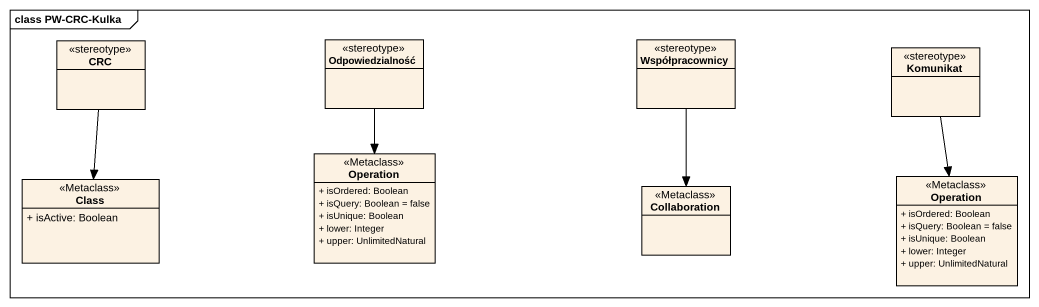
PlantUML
@startuml
mainframe class PW-CRC-Kulka
hide circle
hide empty members
skinparam classAttributeIconSize 0
class Odpowiedzialność <<stereotype>>
class Współpracownicy <<stereotype>>
class CRC <<stereotype>>
class Komunikat <<stereotype>>
class Operation <<Metaclass>> {
  + isOrdered: Boolean
  + isQuery: Boolean = false
  + isUnique: Boolean
  + lower: Integer
  + upper: UnlimitedNatural
}
class "Class" as Class_ <<Metaclass>> {
  + isActive: Boolean
}
class Collaboration <<Metaclass>>
class "Operation" as Operation_2 <<Metaclass>> {
  + isOrdered: Boolean
  + isQuery: Boolean = false
  + isUnique: Boolean
  + lower: Integer
  + upper: UnlimitedNatural
}
Odpowiedzialność --> Operation
Współpracownicy --> Collaboration
CRC --> Class_
Komunikat --> Operation_2
@enduml
